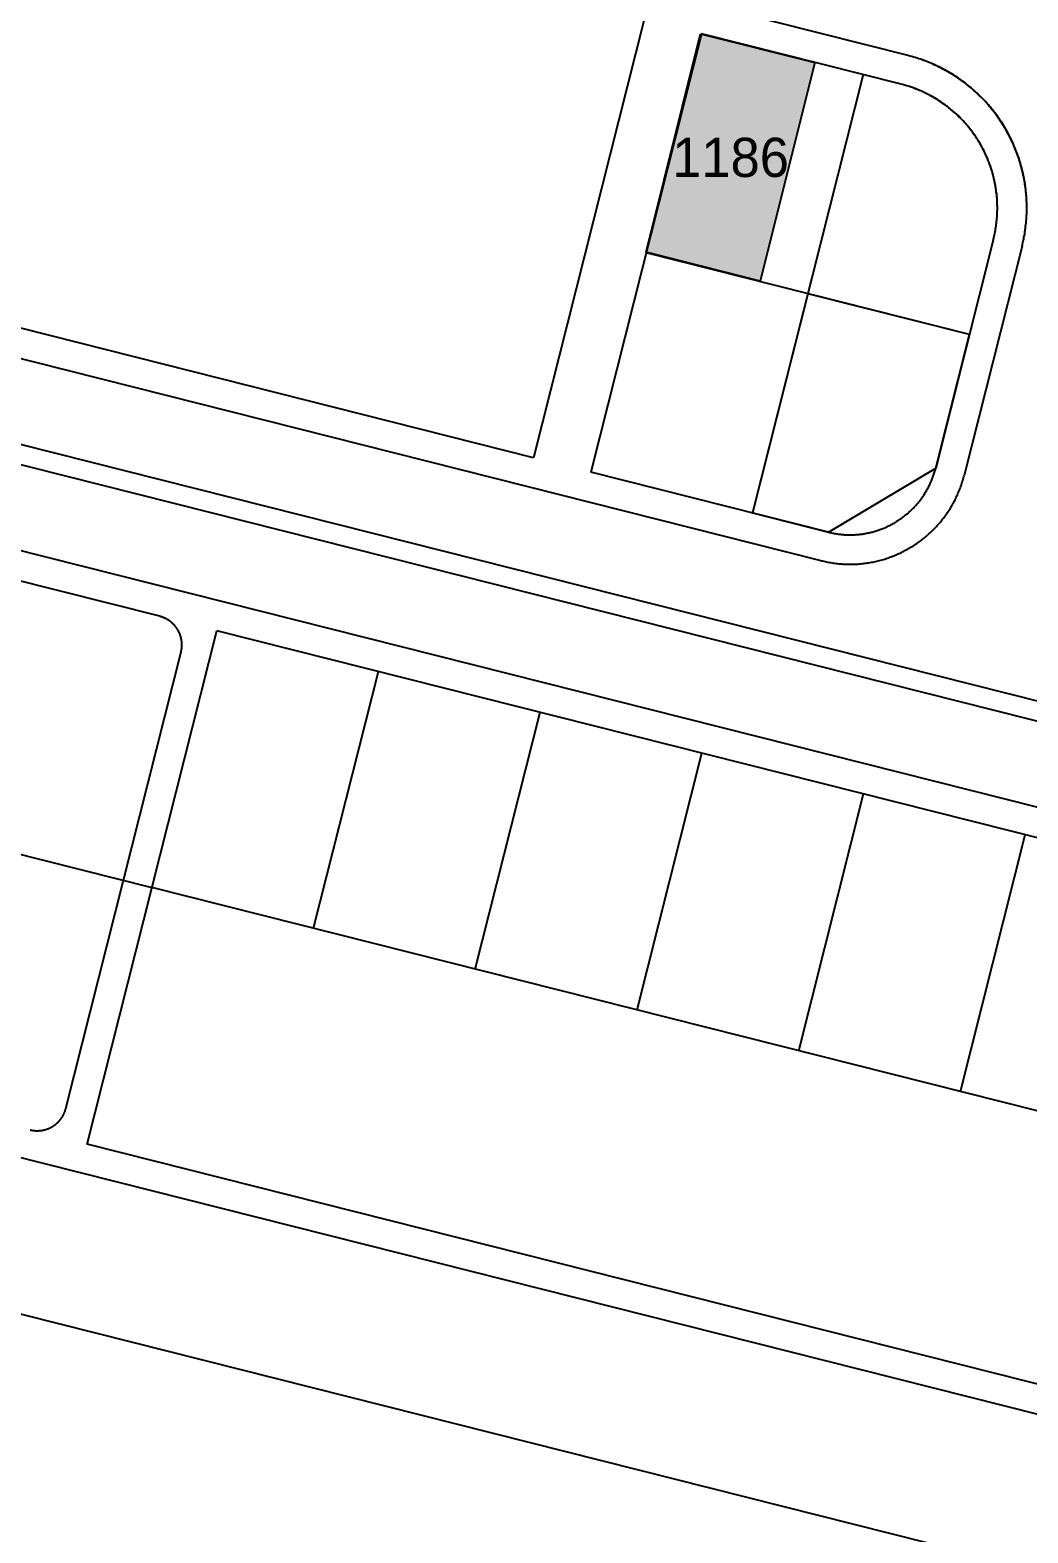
# Model space of a CAD drawing. Header units: metres. Extents: x 680594 to 684853, y 828874 to 830078.
# Drawn here: x 683427.1 to 683528.8, y 829322.3 to 829475.5 of the extents above; entities that cross this region are included whole.
import ezdxf
from ezdxf.enums import TextEntityAlignment as Align

# ---------------------------------------------------------------- set-up
doc = ezdxf.new("R2010")
doc.units = ezdxf.units.M
for name, color, linetype in [('PLOT_LINES', 7, 'Continuous'), ('PLOT_NUMBERS', 7, 'Continuous'), ('SELECTED_PLOTS', 3, 'Continuous')]:
    doc.layers.add(name, color=color, linetype=linetype)

msp = doc.modelspace()

# ---------------------------------------------------------------- hatches: boundary and pattern name
at = {"layer": 'SELECTED_PLOTS'}
h = msp.add_hatch(color=3, dxfattribs=at)
h.dxf.hatch_style = 1
h.paths.add_polyline_path([(683495.4, 829475.1), (683507.07, 829472.18), (683501.5, 829449.9), (683489.88, 829452.86)])

# ---------------------------------------------------------------- linework, layer by layer
at = {"layer": 'PLOT_LINES'}
for points in [[(683516.58, 829472.88), (683397.4, 829502.95)], [(683516.58, 829472.88), (683397.4, 829502.95)], [(684472.77, 829080.44), (682895.73, 829478.39)], [(683489.67, 829476.58), (683478.39, 829431.89)], [(683489.67, 829476.58), (683478.39, 829431.89)], [(683495.49, 829475.11), (683484.21, 829430.42)], [(683495.49, 829475.11), (683484.21, 829430.42)], [(683515.85, 829469.97), (683495.49, 829475.11)], [(683515.85, 829469.97), (683495.49, 829475.11)], [(683528.18, 829453.45), (683528.22, 829453.63), (683528.27, 829453.82), (683528.31, 829454), (683528.35, 829454.18), (683528.38, 829454.36), (683528.42, 829454.54), (683528.45, 829454.73), (683528.48, 829454.91), (683528.5, 829455.1), (683528.53, 829455.28), (683528.55, 829455.47), (683528.57, 829455.65), (683528.59, 829455.84), (683528.61, 829456.02), (683528.62, 829456.21), (683528.64, 829456.39), (683528.65, 829456.58), (683528.66, 829456.76), (683528.66, 829456.95), (683528.66, 829457.14), (683528.67, 829457.32), (683528.67, 829457.51), (683528.66, 829457.69), (683528.66, 829457.88), (683528.65, 829458.07), (683528.64, 829458.25), (683528.63, 829458.44), (683528.62, 829458.62), (683528.6, 829458.81), (683528.58, 829459), (683528.56, 829459.18), (683528.54, 829459.37), (683528.52, 829459.55), (683528.49, 829459.73), (683528.46, 829459.92), (683528.43, 829460.1), (683528.4, 829460.28), (683528.36, 829460.47), (683528.33, 829460.65), (683528.29, 829460.83), (683528.25, 829461.01), (683528.2, 829461.19), (683528.16, 829461.38), (683528.11, 829461.56), (683528.06, 829461.73), (683528.01, 829461.91), (683527.95, 829462.09), (683527.9, 829462.27), (683527.84, 829462.45), (683527.78, 829462.62), (683527.72, 829462.8), (683527.65, 829462.97), (683527.59, 829463.15), (683527.52, 829463.32), (683527.45, 829463.49), (683527.38, 829463.66), (683527.3, 829463.83), (683527.23, 829464), (683527.15, 829464.17), (683527.07, 829464.34), (683526.98, 829464.51), (683526.9, 829464.67), (683526.81, 829464.84), (683526.73, 829465), (683526.64, 829465.17), (683526.55, 829465.33), (683526.45, 829465.49), (683526.36, 829465.65), (683526.26, 829465.81), (683526.16, 829465.97), (683526.06, 829466.12), (683525.96, 829466.28), (683525.85, 829466.43), (683525.75, 829466.58), (683525.64, 829466.74), (683525.53, 829466.89), (683525.42, 829467.04), (683525.3, 829467.18), (683525.19, 829467.33), (683525.07, 829467.47), (683524.95, 829467.62), (683524.83, 829467.76), (683524.71, 829467.9), (683524.59, 829468.04), (683524.46, 829468.18), (683524.34, 829468.31), (683524.21, 829468.45), (683524.08, 829468.58), (683523.95, 829468.72), (683523.81, 829468.85), (683523.68, 829468.97), (683523.54, 829469.1), (683523.41, 829469.23), (683523.27, 829469.35), (683523.13, 829469.47), (683522.99, 829469.6), (683522.84, 829469.71), (683522.7, 829469.83), (683522.55, 829469.95), (683522.41, 829470.06), (683522.26, 829470.17), (683522.11, 829470.29), (683521.96, 829470.39), (683521.8, 829470.5), (683521.65, 829470.61), (683521.5, 829470.71), (683521.34, 829470.81), (683521.18, 829470.91), (683521.03, 829471.01), (683520.87, 829471.11), (683520.71, 829471.2), (683520.54, 829471.29), (683520.38, 829471.38), (683520.22, 829471.47), (683520.05, 829471.56), (683519.89, 829471.65), (683519.72, 829471.73), (683519.55, 829471.81), (683519.38, 829471.89), (683519.22, 829471.97), (683519.05, 829472.04), (683518.87, 829472.11), (683518.7, 829472.19), (683518.53, 829472.26), (683518.36, 829472.32), (683518.18, 829472.39), (683518.01, 829472.45), (683517.83, 829472.51), (683517.65, 829472.57), (683517.48, 829472.63), (683517.3, 829472.68), (683517.12, 829472.74), (683516.94, 829472.79), (683516.76, 829472.83), (683516.58, 829472.88)], [(683528.18, 829453.45), (683528.22, 829453.64), (683528.27, 829453.82), (683528.31, 829454), (683528.35, 829454.18), (683528.38, 829454.37), (683528.42, 829454.55), (683528.45, 829454.74), (683528.48, 829454.92), (683528.51, 829455.11), (683528.53, 829455.29), (683528.55, 829455.48), (683528.58, 829455.67), (683528.59, 829455.85), (683528.61, 829456.04), (683528.63, 829456.23), (683528.64, 829456.41), (683528.65, 829456.6), (683528.66, 829456.79), (683528.66, 829456.98), (683528.67, 829457.16), (683528.67, 829457.35), (683528.67, 829457.54), (683528.66, 829457.73), (683528.66, 829457.91), (683528.65, 829458.1), (683528.64, 829458.29), (683528.63, 829458.48), (683528.61, 829458.66), (683528.6, 829458.85), (683528.58, 829459.04), (683528.56, 829459.22), (683528.54, 829459.41), (683528.51, 829459.6), (683528.48, 829459.78), (683528.45, 829459.97), (683528.42, 829460.15), (683528.39, 829460.34), (683528.35, 829460.52), (683528.31, 829460.7), (683528.27, 829460.89), (683528.23, 829461.07), (683528.19, 829461.25), (683528.14, 829461.43), (683528.09, 829461.61), (683528.04, 829461.79), (683527.99, 829461.97), (683527.93, 829462.15), (683527.88, 829462.33), (683527.82, 829462.51), (683527.76, 829462.69), (683527.69, 829462.86), (683527.63, 829463.04), (683527.56, 829463.21), (683527.49, 829463.39), (683527.42, 829463.56), (683527.34, 829463.73), (683527.27, 829463.91), (683527.19, 829464.08), (683527.11, 829464.25), (683527.03, 829464.42), (683526.95, 829464.58), (683526.86, 829464.75), (683526.77, 829464.92), (683526.68, 829465.08), (683526.59, 829465.25), (683526.5, 829465.41), (683526.4, 829465.57), (683526.31, 829465.73), (683526.21, 829465.89), (683526.11, 829466.05), (683526, 829466.2), (683525.9, 829466.36), (683525.79, 829466.51), (683525.69, 829466.67), (683525.58, 829466.82), (683525.46, 829466.97), (683525.35, 829467.12), (683525.24, 829467.27), (683525.12, 829467.41), (683525, 829467.56), (683524.88, 829467.7), (683524.76, 829467.85), (683524.63, 829467.99), (683524.51, 829468.13), (683524.38, 829468.27), (683524.25, 829468.4), (683524.12, 829468.54), (683523.99, 829468.67), (683523.86, 829468.8), (683523.72, 829468.93), (683523.59, 829469.06), (683523.45, 829469.19), (683523.31, 829469.31), (683523.17, 829469.44), (683523.03, 829469.56), (683522.88, 829469.68), (683522.74, 829469.8), (683522.59, 829469.92), (683522.44, 829470.03), (683522.3, 829470.15), (683522.14, 829470.26), (683521.99, 829470.37), (683521.84, 829470.48), (683521.69, 829470.58), (683521.53, 829470.69), (683521.37, 829470.79), (683521.22, 829470.89), (683521.06, 829470.99), (683520.9, 829471.09), (683520.73, 829471.18), (683520.57, 829471.28), (683520.41, 829471.37), (683520.24, 829471.46), (683520.08, 829471.55), (683519.91, 829471.63), (683519.74, 829471.72), (683519.57, 829471.8), (683519.41, 829471.88), (683519.23, 829471.96), (683519.06, 829472.03), (683518.89, 829472.11), (683518.72, 829472.18), (683518.54, 829472.25), (683518.37, 829472.32), (683518.19, 829472.38), (683518.02, 829472.45), (683517.84, 829472.51), (683517.66, 829472.57), (683517.48, 829472.63), (683517.3, 829472.68), (683517.12, 829472.73), (683516.94, 829472.79), (683516.76, 829472.83), (683516.58, 829472.88)], [(683511.97, 829470.95), (683500.69, 829426.26)], [(683511.97, 829470.95), (683500.69, 829426.26)], [(683525.27, 829454.19), (683525.31, 829454.33), (683525.34, 829454.48), (683525.37, 829454.63), (683525.41, 829454.78), (683525.43, 829454.93), (683525.46, 829455.07), (683525.49, 829455.22), (683525.51, 829455.37), (683525.53, 829455.52), (683525.56, 829455.67), (683525.57, 829455.82), (683525.59, 829455.97), (683525.61, 829456.12), (683525.62, 829456.27), (683525.63, 829456.42), (683525.64, 829456.58), (683525.65, 829456.73), (683525.66, 829456.88), (683525.66, 829457.03), (683525.67, 829457.18), (683525.67, 829457.33), (683525.67, 829457.48), (683525.66, 829457.63), (683525.66, 829457.78), (683525.65, 829457.94), (683525.65, 829458.09), (683525.64, 829458.24), (683525.63, 829458.39), (683525.61, 829458.54), (683525.6, 829458.69), (683525.58, 829458.84), (683525.56, 829458.99), (683525.54, 829459.14), (683525.52, 829459.29), (683525.5, 829459.44), (683525.48, 829459.59), (683525.45, 829459.74), (683525.42, 829459.89), (683525.39, 829460.03), (683525.36, 829460.18), (683525.32, 829460.33), (683525.29, 829460.48), (683525.25, 829460.62), (683525.21, 829460.77), (683525.17, 829460.92), (683525.13, 829461.06), (683525.09, 829461.21), (683525.04, 829461.35), (683524.99, 829461.49), (683524.95, 829461.64), (683524.89, 829461.78), (683524.84, 829461.92), (683524.79, 829462.06), (683524.73, 829462.2), (683524.68, 829462.34), (683524.62, 829462.48), (683524.56, 829462.62), (683524.5, 829462.76), (683524.43, 829462.9), (683524.37, 829463.03), (683524.3, 829463.17), (683524.23, 829463.3), (683524.16, 829463.44), (683524.09, 829463.57), (683524.02, 829463.7), (683523.94, 829463.84), (683523.87, 829463.97), (683523.79, 829464.1), (683523.71, 829464.23), (683523.63, 829464.35), (683523.55, 829464.48), (683523.46, 829464.61), (683523.38, 829464.73), (683523.29, 829464.86), (683523.21, 829464.98), (683523.12, 829465.1), (683523.03, 829465.22), (683522.93, 829465.34), (683522.84, 829465.46), (683522.74, 829465.58), (683522.65, 829465.7), (683522.55, 829465.81), (683522.45, 829465.93), (683522.35, 829466.04), (683522.25, 829466.15), (683522.15, 829466.26), (683522.04, 829466.37), (683521.94, 829466.48), (683521.83, 829466.59), (683521.72, 829466.69), (683521.61, 829466.8), (683521.5, 829466.9), (683521.39, 829467), (683521.28, 829467.1), (683521.17, 829467.2), (683521.05, 829467.3), (683520.93, 829467.4), (683520.82, 829467.5), (683520.7, 829467.59), (683520.58, 829467.68), (683520.46, 829467.77), (683520.34, 829467.86), (683520.21, 829467.95), (683520.09, 829468.04), (683519.97, 829468.12), (683519.84, 829468.21), (683519.71, 829468.29), (683519.59, 829468.37), (683519.46, 829468.45), (683519.33, 829468.53), (683519.2, 829468.61), (683519.07, 829468.68), (683518.93, 829468.76), (683518.8, 829468.83), (683518.67, 829468.9), (683518.53, 829468.97), (683518.4, 829469.04), (683518.26, 829469.1), (683518.13, 829469.17), (683517.99, 829469.23), (683517.85, 829469.29), (683517.71, 829469.35), (683517.57, 829469.41), (683517.43, 829469.46), (683517.29, 829469.52), (683517.15, 829469.57), (683517, 829469.62), (683516.86, 829469.67), (683516.72, 829469.72), (683516.57, 829469.77), (683516.43, 829469.81), (683516.29, 829469.85), (683516.14, 829469.9), (683515.99, 829469.93), (683515.85, 829469.97)], [(683525.27, 829454.19), (683525.31, 829454.34), (683525.34, 829454.48), (683525.38, 829454.63), (683525.41, 829454.78), (683525.44, 829454.93), (683525.46, 829455.08), (683525.49, 829455.23), (683525.51, 829455.38), (683525.54, 829455.53), (683525.56, 829455.68), (683525.58, 829455.83), (683525.59, 829455.99), (683525.61, 829456.14), (683525.62, 829456.29), (683525.63, 829456.44), (683525.64, 829456.59), (683525.65, 829456.75), (683525.66, 829456.9), (683525.66, 829457.05), (683525.67, 829457.2), (683525.67, 829457.35), (683525.67, 829457.51), (683525.66, 829457.66), (683525.66, 829457.81), (683525.65, 829457.96), (683525.64, 829458.12), (683525.64, 829458.27), (683525.62, 829458.42), (683525.61, 829458.57), (683525.6, 829458.72), (683525.58, 829458.88), (683525.56, 829459.03), (683525.54, 829459.18), (683525.52, 829459.33), (683525.49, 829459.48), (683525.47, 829459.63), (683525.44, 829459.78), (683525.41, 829459.93), (683525.38, 829460.08), (683525.35, 829460.23), (683525.31, 829460.38), (683525.28, 829460.52), (683525.24, 829460.67), (683525.2, 829460.82), (683525.16, 829460.96), (683525.12, 829461.11), (683525.07, 829461.26), (683525.02, 829461.4), (683524.98, 829461.55), (683524.93, 829461.69), (683524.88, 829461.83), (683524.82, 829461.98), (683524.77, 829462.12), (683524.71, 829462.26), (683524.65, 829462.4), (683524.59, 829462.54), (683524.53, 829462.68), (683524.47, 829462.82), (683524.4, 829462.96), (683524.34, 829463.09), (683524.27, 829463.23), (683524.2, 829463.37), (683524.13, 829463.5), (683524.06, 829463.64), (683523.98, 829463.77), (683523.91, 829463.9), (683523.83, 829464.03), (683523.75, 829464.16), (683523.67, 829464.29), (683523.59, 829464.42), (683523.5, 829464.55), (683523.42, 829464.67), (683523.33, 829464.8), (683523.24, 829464.92), (683523.16, 829465.05), (683523.06, 829465.17), (683522.97, 829465.29), (683522.88, 829465.41), (683522.78, 829465.53), (683522.69, 829465.65), (683522.59, 829465.77), (683522.49, 829465.88), (683522.39, 829466), (683522.29, 829466.11), (683522.19, 829466.22), (683522.08, 829466.33), (683521.98, 829466.44), (683521.87, 829466.55), (683521.76, 829466.66), (683521.65, 829466.76), (683521.54, 829466.87), (683521.43, 829466.97), (683521.31, 829467.07), (683521.2, 829467.17), (683521.08, 829467.27), (683520.97, 829467.37), (683520.85, 829467.47), (683520.73, 829467.56), (683520.61, 829467.66), (683520.49, 829467.75), (683520.37, 829467.84), (683520.24, 829467.93), (683520.12, 829468.02), (683519.99, 829468.11), (683519.87, 829468.19), (683519.74, 829468.27), (683519.61, 829468.36), (683519.48, 829468.44), (683519.35, 829468.52), (683519.22, 829468.59), (683519.09, 829468.67), (683518.96, 829468.74), (683518.82, 829468.82), (683518.69, 829468.89), (683518.55, 829468.96), (683518.42, 829469.03), (683518.28, 829469.09), (683518.14, 829469.16), (683518, 829469.22), (683517.86, 829469.28), (683517.72, 829469.34), (683517.58, 829469.4), (683517.44, 829469.46), (683517.3, 829469.51), (683517.16, 829469.57), (683517.01, 829469.62), (683516.87, 829469.67), (683516.73, 829469.72), (683516.58, 829469.76), (683516.43, 829469.81), (683516.29, 829469.85), (683516.14, 829469.89), (683515.99, 829469.93), (683515.85, 829469.97)], [(683584.17, 829393.33), (683300.16, 829465)], [(683584.17, 829393.33), (683300.16, 829465)], [(683583.68, 829391.39), (683299.67, 829463.06)], [(683583.68, 829391.39), (683299.67, 829463.06)], [(683525.27, 829454.19), (683519.38, 829430.82)], [(683525.27, 829454.19), (683519.38, 829430.82)], [(683507.71, 829421.39), (683380.78, 829453.42)], [(683507.71, 829421.39), (683380.78, 829453.42)], [(683522.81, 829444.45), (683489.85, 829452.76)], [(683522.81, 829444.45), (683489.85, 829452.76)], [(683528.18, 829453.45), (683522.28, 829430.09)], [(683528.18, 829453.45), (683522.28, 829430.09)], [(683569.97, 829386.09), (683309.23, 829451.88)], [(683569.97, 829386.09), (683309.23, 829451.88)], [(683478.39, 829431.89), (683411.57, 829448.75)], [(683478.39, 829431.89), (683411.57, 829448.75)], [(683522.81, 829444.45), (683506.33, 829448.6), (683500.69, 829426.26), (683508.45, 829424.3), (683519.38, 829430.82), (683522.81, 829444.45)], [(683508.45, 829424.3), (683484.21, 829430.42)], [(683508.45, 829424.3), (683484.21, 829430.42)], [(683507.71, 829421.39), (683507.85, 829421.36), (683507.99, 829421.33), (683508.12, 829421.3), (683508.26, 829421.27), (683508.4, 829421.24), (683508.53, 829421.22), (683508.67, 829421.19), (683508.81, 829421.17), (683508.95, 829421.15), (683509.08, 829421.13), (683509.22, 829421.11), (683509.36, 829421.1), (683509.5, 829421.08), (683509.64, 829421.07), (683509.78, 829421.06), (683509.92, 829421.05), (683510.06, 829421.04), (683510.2, 829421.04), (683510.34, 829421.03), (683510.48, 829421.03), (683510.62, 829421.03), (683510.76, 829421.03), (683510.89, 829421.03), (683511.03, 829421.03), (683511.17, 829421.04), (683511.31, 829421.05), (683511.45, 829421.05), (683511.59, 829421.06), (683511.73, 829421.08), (683511.87, 829421.09), (683512.01, 829421.1), (683512.15, 829421.12), (683512.29, 829421.14), (683512.42, 829421.16), (683512.56, 829421.18), (683512.7, 829421.2), (683512.84, 829421.23), (683512.97, 829421.25), (683513.11, 829421.28), (683513.25, 829421.31), (683513.38, 829421.34), (683513.52, 829421.38), (683513.66, 829421.41), (683513.79, 829421.45), (683513.92, 829421.48), (683514.06, 829421.52), (683514.19, 829421.56), (683514.33, 829421.6), (683514.46, 829421.65), (683514.59, 829421.69), (683514.72, 829421.74), (683514.85, 829421.79), (683514.98, 829421.84), (683515.11, 829421.89), (683515.24, 829421.94), (683515.37, 829421.99), (683515.5, 829422.05), (683515.63, 829422.11), (683515.75, 829422.17), (683515.88, 829422.23), (683516, 829422.29), (683516.13, 829422.35), (683516.25, 829422.42), (683516.38, 829422.48), (683516.5, 829422.55), (683516.62, 829422.62), (683516.74, 829422.69), (683516.86, 829422.76), (683516.98, 829422.83), (683517.1, 829422.91), (683517.22, 829422.98), (683517.33, 829423.06), (683517.45, 829423.14), (683517.56, 829423.22), (683517.68, 829423.3), (683517.79, 829423.38), (683517.9, 829423.46), (683518.01, 829423.55), (683518.12, 829423.64), (683518.23, 829423.72), (683518.34, 829423.81), (683518.44, 829423.9), (683518.55, 829423.99), (683518.65, 829424.09), (683518.76, 829424.18), (683518.86, 829424.28), (683518.96, 829424.37), (683519.06, 829424.47), (683519.16, 829424.57), (683519.26, 829424.67), (683519.35, 829424.77), (683519.45, 829424.87), (683519.54, 829424.97), (683519.64, 829425.08), (683519.73, 829425.18), (683519.82, 829425.29), (683519.91, 829425.39), (683520, 829425.5), (683520.08, 829425.61), (683520.17, 829425.72), (683520.25, 829425.83), (683520.34, 829425.95), (683520.42, 829426.06), (683520.5, 829426.17), (683520.58, 829426.29), (683520.66, 829426.4), (683520.73, 829426.52), (683520.81, 829426.64), (683520.88, 829426.76), (683520.95, 829426.88), (683521.02, 829427), (683521.09, 829427.12), (683521.16, 829427.24), (683521.23, 829427.36), (683521.29, 829427.49), (683521.36, 829427.61), (683521.42, 829427.74), (683521.48, 829427.86), (683521.54, 829427.99), (683521.6, 829428.12), (683521.65, 829428.24), (683521.71, 829428.37), (683521.76, 829428.5), (683521.82, 829428.63), (683521.87, 829428.76), (683521.91, 829428.89), (683521.96, 829429.02), (683522.01, 829429.15), (683522.05, 829429.29), (683522.09, 829429.42), (683522.14, 829429.55), (683522.18, 829429.69), (683522.21, 829429.82), (683522.25, 829429.96), (683522.28, 829430.09)], [(683507.71, 829421.39), (683507.85, 829421.36), (683507.99, 829421.33), (683508.12, 829421.3), (683508.26, 829421.27), (683508.4, 829421.24), (683508.53, 829421.22), (683508.67, 829421.19), (683508.81, 829421.17), (683508.95, 829421.15), (683509.08, 829421.13), (683509.22, 829421.11), (683509.36, 829421.1), (683509.5, 829421.08), (683509.64, 829421.07), (683509.78, 829421.06), (683509.92, 829421.05), (683510.06, 829421.04), (683510.2, 829421.04), (683510.34, 829421.03), (683510.48, 829421.03), (683510.62, 829421.03), (683510.76, 829421.03), (683510.89, 829421.03), (683511.03, 829421.03), (683511.17, 829421.04), (683511.31, 829421.05), (683511.45, 829421.05), (683511.59, 829421.06), (683511.73, 829421.08), (683511.87, 829421.09), (683512.01, 829421.1), (683512.15, 829421.12), (683512.29, 829421.14), (683512.42, 829421.16), (683512.56, 829421.18), (683512.7, 829421.2), (683512.84, 829421.23), (683512.97, 829421.25), (683513.11, 829421.28), (683513.25, 829421.31), (683513.38, 829421.34), (683513.52, 829421.38), (683513.66, 829421.41), (683513.79, 829421.45), (683513.92, 829421.48), (683514.06, 829421.52), (683514.19, 829421.56), (683514.33, 829421.6), (683514.46, 829421.65), (683514.59, 829421.69), (683514.72, 829421.74), (683514.85, 829421.79), (683514.98, 829421.84), (683515.11, 829421.89), (683515.24, 829421.94), (683515.37, 829421.99), (683515.5, 829422.05), (683515.63, 829422.11), (683515.75, 829422.17), (683515.88, 829422.23), (683516, 829422.29), (683516.13, 829422.35), (683516.25, 829422.42), (683516.38, 829422.48), (683516.5, 829422.55), (683516.62, 829422.62), (683516.74, 829422.69), (683516.86, 829422.76), (683516.98, 829422.83), (683517.1, 829422.91), (683517.22, 829422.98), (683517.33, 829423.06), (683517.45, 829423.14), (683517.56, 829423.22), (683517.68, 829423.3), (683517.79, 829423.38), (683517.9, 829423.46), (683518.01, 829423.55), (683518.12, 829423.64), (683518.23, 829423.72), (683518.34, 829423.81), (683518.44, 829423.9), (683518.55, 829423.99), (683518.65, 829424.09), (683518.76, 829424.18), (683518.86, 829424.28), (683518.96, 829424.37), (683519.06, 829424.47), (683519.16, 829424.57), (683519.26, 829424.67), (683519.35, 829424.77), (683519.45, 829424.87), (683519.54, 829424.97), (683519.64, 829425.08), (683519.73, 829425.18), (683519.82, 829425.29), (683519.91, 829425.39), (683520, 829425.5), (683520.08, 829425.61), (683520.17, 829425.72), (683520.25, 829425.83), (683520.34, 829425.95), (683520.42, 829426.06), (683520.5, 829426.17), (683520.58, 829426.29), (683520.66, 829426.4), (683520.73, 829426.52), (683520.81, 829426.64), (683520.88, 829426.76), (683520.95, 829426.88), (683521.02, 829427), (683521.09, 829427.12), (683521.16, 829427.24), (683521.23, 829427.36), (683521.29, 829427.49), (683521.36, 829427.61), (683521.42, 829427.74), (683521.48, 829427.86), (683521.54, 829427.99), (683521.6, 829428.12), (683521.65, 829428.24), (683521.71, 829428.37), (683521.76, 829428.5), (683521.82, 829428.63), (683521.87, 829428.76), (683521.91, 829428.89), (683521.96, 829429.02), (683522.01, 829429.15), (683522.05, 829429.29), (683522.09, 829429.42), (683522.14, 829429.55), (683522.18, 829429.69), (683522.21, 829429.82), (683522.25, 829429.96), (683522.28, 829430.09)], [(683508.45, 829424.3), (683508.55, 829424.28), (683508.65, 829424.25), (683508.75, 829424.23), (683508.86, 829424.21), (683508.96, 829424.19), (683509.06, 829424.17), (683509.16, 829424.15), (683509.27, 829424.13), (683509.37, 829424.12), (683509.48, 829424.1), (683509.58, 829424.09), (683509.68, 829424.08), (683509.79, 829424.07), (683509.89, 829424.06), (683510, 829424.05), (683510.1, 829424.04), (683510.21, 829424.04), (683510.31, 829424.03), (683510.41, 829424.03), (683510.52, 829424.03), (683510.62, 829424.03), (683510.73, 829424.03), (683510.83, 829424.03), (683510.94, 829424.03), (683511.04, 829424.04), (683511.15, 829424.04), (683511.25, 829424.05), (683511.36, 829424.05), (683511.46, 829424.06), (683511.57, 829424.07), (683511.67, 829424.08), (683511.77, 829424.1), (683511.88, 829424.11), (683511.98, 829424.13), (683512.08, 829424.14), (683512.19, 829424.16), (683512.29, 829424.18), (683512.39, 829424.2), (683512.5, 829424.22), (683512.6, 829424.24), (683512.7, 829424.26), (683512.8, 829424.29), (683512.9, 829424.31), (683513.01, 829424.34), (683513.11, 829424.37), (683513.21, 829424.4), (683513.31, 829424.43), (683513.41, 829424.46), (683513.51, 829424.49), (683513.61, 829424.53), (683513.7, 829424.56), (683513.8, 829424.6), (683513.9, 829424.63), (683514, 829424.67), (683514.09, 829424.71), (683514.19, 829424.75), (683514.29, 829424.79), (683514.38, 829424.84), (683514.48, 829424.88), (683514.57, 829424.93), (683514.67, 829424.97), (683514.76, 829425.02), (683514.85, 829425.07), (683514.94, 829425.12), (683515.04, 829425.17), (683515.13, 829425.22), (683515.22, 829425.27), (683515.31, 829425.33), (683515.4, 829425.38), (683515.49, 829425.44), (683515.57, 829425.49), (683515.66, 829425.55), (683515.75, 829425.61), (683515.83, 829425.67), (683515.92, 829425.73), (683516, 829425.79), (683516.09, 829425.86), (683516.17, 829425.92), (683516.25, 829425.98), (683516.33, 829426.05), (683516.42, 829426.12), (683516.5, 829426.18), (683516.57, 829426.25), (683516.65, 829426.32), (683516.73, 829426.39), (683516.81, 829426.46), (683516.88, 829426.54), (683516.96, 829426.61), (683517.03, 829426.68), (683517.11, 829426.76), (683517.18, 829426.83), (683517.25, 829426.91), (683517.32, 829426.99), (683517.39, 829427.06), (683517.46, 829427.14), (683517.53, 829427.22), (683517.59, 829427.3), (683517.66, 829427.38), (683517.73, 829427.47), (683517.79, 829427.55), (683517.85, 829427.63), (683517.92, 829427.72), (683517.98, 829427.8), (683518.04, 829427.89), (683518.1, 829427.97), (683518.16, 829428.06), (683518.21, 829428.15), (683518.27, 829428.24), (683518.32, 829428.33), (683518.38, 829428.41), (683518.43, 829428.5), (683518.48, 829428.6), (683518.53, 829428.69), (683518.58, 829428.78), (683518.63, 829428.87), (683518.68, 829428.96), (683518.73, 829429.06), (683518.77, 829429.15), (683518.82, 829429.25), (683518.86, 829429.34), (683518.9, 829429.44), (683518.94, 829429.54), (683518.98, 829429.63), (683519.02, 829429.73), (683519.06, 829429.83), (683519.1, 829429.92), (683519.13, 829430.02), (683519.17, 829430.12), (683519.2, 829430.22), (683519.23, 829430.32), (683519.26, 829430.42), (683519.29, 829430.52), (683519.32, 829430.62), (683519.35, 829430.72), (683519.38, 829430.82)], [(683508.45, 829424.3), (683508.55, 829424.28), (683508.65, 829424.25), (683508.75, 829424.23), (683508.86, 829424.21), (683508.96, 829424.19), (683509.06, 829424.17), (683509.16, 829424.15), (683509.27, 829424.13), (683509.37, 829424.12), (683509.48, 829424.1), (683509.58, 829424.09), (683509.68, 829424.08), (683509.79, 829424.07), (683509.89, 829424.06), (683510, 829424.05), (683510.1, 829424.04), (683510.21, 829424.04), (683510.31, 829424.03), (683510.41, 829424.03), (683510.52, 829424.03), (683510.62, 829424.03), (683510.73, 829424.03), (683510.83, 829424.03), (683510.94, 829424.03), (683511.04, 829424.04), (683511.15, 829424.04), (683511.25, 829424.05), (683511.36, 829424.05), (683511.46, 829424.06), (683511.57, 829424.07), (683511.67, 829424.08), (683511.77, 829424.1), (683511.88, 829424.11), (683511.98, 829424.13), (683512.08, 829424.14), (683512.19, 829424.16), (683512.29, 829424.18), (683512.39, 829424.2), (683512.5, 829424.22), (683512.6, 829424.24), (683512.7, 829424.26), (683512.8, 829424.29), (683512.9, 829424.31), (683513.01, 829424.34), (683513.11, 829424.37), (683513.21, 829424.4), (683513.31, 829424.43), (683513.41, 829424.46), (683513.51, 829424.49), (683513.61, 829424.53), (683513.7, 829424.56), (683513.8, 829424.6), (683513.9, 829424.63), (683514, 829424.67), (683514.09, 829424.71), (683514.19, 829424.75), (683514.29, 829424.79), (683514.38, 829424.84), (683514.48, 829424.88), (683514.57, 829424.93), (683514.67, 829424.97), (683514.76, 829425.02), (683514.85, 829425.07), (683514.94, 829425.12), (683515.04, 829425.17), (683515.13, 829425.22), (683515.22, 829425.27), (683515.31, 829425.33), (683515.4, 829425.38), (683515.49, 829425.44), (683515.57, 829425.49), (683515.66, 829425.55), (683515.75, 829425.61), (683515.83, 829425.67), (683515.92, 829425.73), (683516, 829425.79), (683516.09, 829425.86), (683516.17, 829425.92), (683516.25, 829425.98), (683516.33, 829426.05), (683516.42, 829426.12), (683516.5, 829426.18), (683516.57, 829426.25), (683516.65, 829426.32), (683516.73, 829426.39), (683516.81, 829426.46), (683516.88, 829426.54), (683516.96, 829426.61), (683517.03, 829426.68), (683517.11, 829426.76), (683517.18, 829426.83), (683517.25, 829426.91), (683517.32, 829426.99), (683517.39, 829427.06), (683517.46, 829427.14), (683517.53, 829427.22), (683517.59, 829427.3), (683517.66, 829427.38), (683517.73, 829427.47), (683517.79, 829427.55), (683517.85, 829427.63), (683517.92, 829427.72), (683517.98, 829427.8), (683518.04, 829427.89), (683518.1, 829427.97), (683518.16, 829428.06), (683518.21, 829428.15), (683518.27, 829428.24), (683518.32, 829428.33), (683518.38, 829428.41), (683518.43, 829428.5), (683518.48, 829428.6), (683518.53, 829428.69), (683518.58, 829428.78), (683518.63, 829428.87), (683518.68, 829428.96), (683518.73, 829429.06), (683518.77, 829429.15), (683518.82, 829429.25), (683518.86, 829429.34), (683518.9, 829429.44), (683518.94, 829429.54), (683518.98, 829429.63), (683519.02, 829429.73), (683519.06, 829429.83), (683519.1, 829429.92), (683519.13, 829430.02), (683519.17, 829430.12), (683519.2, 829430.22), (683519.23, 829430.32), (683519.26, 829430.42), (683519.29, 829430.52), (683519.32, 829430.62), (683519.35, 829430.72), (683519.38, 829430.82)], [(683440.28, 829415.72), (683404.48, 829424.75)], [(683440.28, 829415.72), (683404.48, 829424.75)], [(683442.45, 829412.08), (683442.46, 829412.11), (683442.47, 829412.14), (683442.47, 829412.18), (683442.48, 829412.21), (683442.49, 829412.25), (683442.5, 829412.28), (683442.5, 829412.32), (683442.51, 829412.35), (683442.51, 829412.38), (683442.52, 829412.42), (683442.52, 829412.45), (683442.52, 829412.49), (683442.53, 829412.52), (683442.53, 829412.56), (683442.53, 829412.59), (683442.54, 829412.63), (683442.54, 829412.66), (683442.54, 829412.7), (683442.54, 829412.73), (683442.54, 829412.77), (683442.54, 829412.8), (683442.54, 829412.84), (683442.54, 829412.87), (683442.54, 829412.91), (683442.54, 829412.94), (683442.54, 829412.98), (683442.54, 829413.01), (683442.53, 829413.05), (683442.53, 829413.08), (683442.53, 829413.12), (683442.52, 829413.15), (683442.52, 829413.18), (683442.51, 829413.22), (683442.51, 829413.25), (683442.5, 829413.29), (683442.5, 829413.32), (683442.49, 829413.36), (683442.49, 829413.39), (683442.48, 829413.43), (683442.47, 829413.46), (683442.46, 829413.49), (683442.46, 829413.53), (683442.45, 829413.56), (683442.44, 829413.6), (683442.43, 829413.63), (683442.42, 829413.66), (683442.41, 829413.7), (683442.4, 829413.73), (683442.39, 829413.76), (683442.38, 829413.8), (683442.36, 829413.83), (683442.35, 829413.86), (683442.34, 829413.89), (683442.33, 829413.93), (683442.31, 829413.96), (683442.3, 829413.99), (683442.29, 829414.02), (683442.27, 829414.05), (683442.26, 829414.09), (683442.24, 829414.12), (683442.23, 829414.15), (683442.21, 829414.18), (683442.19, 829414.21), (683442.18, 829414.24), (683442.16, 829414.27), (683442.14, 829414.3), (683442.13, 829414.33), (683442.11, 829414.36), (683442.09, 829414.39), (683442.07, 829414.42), (683442.05, 829414.45), (683442.03, 829414.48), (683442.01, 829414.51), (683441.99, 829414.54), (683441.97, 829414.57), (683441.95, 829414.59), (683441.93, 829414.62), (683441.91, 829414.65), (683441.89, 829414.68), (683441.87, 829414.71), (683441.85, 829414.73), (683441.82, 829414.76), (683441.8, 829414.79), (683441.78, 829414.81), (683441.75, 829414.84), (683441.73, 829414.86), (683441.71, 829414.89), (683441.68, 829414.91), (683441.66, 829414.94), (683441.63, 829414.96), (683441.61, 829414.99), (683441.58, 829415.01), (683441.56, 829415.03), (683441.53, 829415.06), (683441.5, 829415.08), (683441.48, 829415.1), (683441.45, 829415.13), (683441.42, 829415.15), (683441.4, 829415.17), (683441.37, 829415.19), (683441.34, 829415.21), (683441.31, 829415.23), (683441.28, 829415.25), (683441.26, 829415.27), (683441.23, 829415.29), (683441.2, 829415.31), (683441.17, 829415.33), (683441.14, 829415.35), (683441.11, 829415.37), (683441.08, 829415.39), (683441.05, 829415.4), (683441.02, 829415.42), (683440.99, 829415.44), (683440.96, 829415.45), (683440.93, 829415.47), (683440.9, 829415.49), (683440.86, 829415.5), (683440.83, 829415.52), (683440.8, 829415.53), (683440.77, 829415.55), (683440.74, 829415.56), (683440.71, 829415.58), (683440.67, 829415.59), (683440.64, 829415.6), (683440.61, 829415.61), (683440.58, 829415.63), (683440.54, 829415.64), (683440.51, 829415.65), (683440.48, 829415.66), (683440.44, 829415.67), (683440.41, 829415.68), (683440.38, 829415.69), (683440.34, 829415.7), (683440.31, 829415.71), (683440.28, 829415.72)], [(683442.45, 829412.08), (683442.46, 829412.11), (683442.47, 829412.14), (683442.47, 829412.18), (683442.48, 829412.21), (683442.49, 829412.25), (683442.5, 829412.28), (683442.5, 829412.32), (683442.51, 829412.35), (683442.51, 829412.39), (683442.52, 829412.42), (683442.52, 829412.46), (683442.53, 829412.49), (683442.53, 829412.53), (683442.53, 829412.56), (683442.53, 829412.6), (683442.54, 829412.63), (683442.54, 829412.67), (683442.54, 829412.7), (683442.54, 829412.74), (683442.54, 829412.77), (683442.54, 829412.81), (683442.54, 829412.84), (683442.54, 829412.88), (683442.54, 829412.91), (683442.54, 829412.95), (683442.54, 829412.98), (683442.53, 829413.02), (683442.53, 829413.05), (683442.53, 829413.09), (683442.53, 829413.12), (683442.52, 829413.16), (683442.52, 829413.19), (683442.51, 829413.23), (683442.51, 829413.26), (683442.5, 829413.3), (683442.5, 829413.33), (683442.49, 829413.37), (683442.48, 829413.4), (683442.48, 829413.44), (683442.47, 829413.47), (683442.46, 829413.5), (683442.45, 829413.54), (683442.44, 829413.57), (683442.43, 829413.61), (683442.43, 829413.64), (683442.42, 829413.67), (683442.4, 829413.71), (683442.39, 829413.74), (683442.38, 829413.77), (683442.37, 829413.81), (683442.36, 829413.84), (683442.35, 829413.87), (683442.33, 829413.91), (683442.32, 829413.94), (683442.31, 829413.97), (683442.29, 829414), (683442.28, 829414.04), (683442.27, 829414.07), (683442.25, 829414.1), (683442.24, 829414.13), (683442.22, 829414.16), (683442.2, 829414.19), (683442.19, 829414.23), (683442.17, 829414.26), (683442.15, 829414.29), (683442.14, 829414.32), (683442.12, 829414.35), (683442.1, 829414.38), (683442.08, 829414.41), (683442.06, 829414.44), (683442.04, 829414.47), (683442.02, 829414.5), (683442, 829414.53), (683441.98, 829414.55), (683441.96, 829414.58), (683441.94, 829414.61), (683441.92, 829414.64), (683441.9, 829414.67), (683441.88, 829414.69), (683441.85, 829414.72), (683441.83, 829414.75), (683441.81, 829414.77), (683441.79, 829414.8), (683441.76, 829414.83), (683441.74, 829414.85), (683441.71, 829414.88), (683441.69, 829414.9), (683441.67, 829414.93), (683441.64, 829414.95), (683441.62, 829414.98), (683441.59, 829415), (683441.56, 829415.03), (683441.54, 829415.05), (683441.51, 829415.07), (683441.48, 829415.1), (683441.46, 829415.12), (683441.43, 829415.14), (683441.4, 829415.16), (683441.38, 829415.18), (683441.35, 829415.21), (683441.32, 829415.23), (683441.29, 829415.25), (683441.26, 829415.27), (683441.23, 829415.29), (683441.2, 829415.31), (683441.17, 829415.33), (683441.15, 829415.35), (683441.12, 829415.36), (683441.09, 829415.38), (683441.05, 829415.4), (683441.02, 829415.42), (683440.99, 829415.44), (683440.96, 829415.45), (683440.93, 829415.47), (683440.9, 829415.48), (683440.87, 829415.5), (683440.84, 829415.52), (683440.81, 829415.53), (683440.77, 829415.55), (683440.74, 829415.56), (683440.71, 829415.57), (683440.68, 829415.59), (683440.64, 829415.6), (683440.61, 829415.61), (683440.58, 829415.63), (683440.55, 829415.64), (683440.51, 829415.65), (683440.48, 829415.66), (683440.45, 829415.67), (683440.41, 829415.68), (683440.38, 829415.69), (683440.34, 829415.7), (683440.31, 829415.71), (683440.28, 829415.72)], [(683432.88, 829361.89), (683446.09, 829414.25)], [(683432.88, 829361.89), (683446.09, 829414.25)], [(683569.23, 829383.18), (683446.09, 829414.25)], [(683569.23, 829383.18), (683446.09, 829414.25)], [(683430.71, 829365.53), (683442.45, 829412.08)], [(683430.71, 829365.53), (683442.45, 829412.08)], [(683455.97, 829383.91), (683462.58, 829410.09)], [(683455.97, 829383.91), (683462.58, 829410.09)], [(683472.45, 829379.75), (683479.06, 829405.93)], [(683472.45, 829379.75), (683479.06, 829405.93)], [(683488.94, 829375.59), (683495.54, 829401.77)], [(683488.94, 829375.59), (683495.54, 829401.77)], [(683392.06, 829400.04), (683439.49, 829388.07)], [(683392.06, 829400.04), (683439.49, 829388.07)], [(683505.42, 829371.43), (683512.03, 829397.61)], [(683505.42, 829371.43), (683512.03, 829397.61)], [(683555.29, 829327.91), (683294.55, 829393.71)], [(683555.29, 829327.91), (683294.55, 829393.71)], [(683521.9, 829367.27), (683528.51, 829393.45)], [(683521.9, 829367.27), (683528.51, 829393.45)], [(683571.35, 829354.8), (683439.49, 829388.07)], [(683571.35, 829354.8), (683439.49, 829388.07)], [(683427.06, 829363.36), (683427.1, 829363.35), (683427.13, 829363.34), (683427.17, 829363.34), (683427.2, 829363.33), (683427.23, 829363.32), (683427.27, 829363.32), (683427.3, 829363.31), (683427.34, 829363.3), (683427.37, 829363.3), (683427.41, 829363.29), (683427.44, 829363.29), (683427.48, 829363.29), (683427.51, 829363.28), (683427.55, 829363.28), (683427.58, 829363.28), (683427.62, 829363.27), (683427.65, 829363.27), (683427.68, 829363.27), (683427.72, 829363.27), (683427.75, 829363.27), (683427.79, 829363.27), (683427.82, 829363.27), (683427.86, 829363.27), (683427.89, 829363.27), (683427.93, 829363.27), (683427.96, 829363.27), (683428, 829363.28), (683428.03, 829363.28), (683428.07, 829363.28), (683428.1, 829363.28), (683428.14, 829363.29), (683428.17, 829363.29), (683428.21, 829363.3), (683428.24, 829363.3), (683428.28, 829363.31), (683428.31, 829363.31), (683428.35, 829363.32), (683428.38, 829363.33), (683428.41, 829363.33), (683428.45, 829363.34), (683428.48, 829363.35), (683428.52, 829363.36), (683428.55, 829363.36), (683428.58, 829363.37), (683428.62, 829363.38), (683428.65, 829363.39), (683428.68, 829363.4), (683428.72, 829363.41), (683428.75, 829363.42), (683428.78, 829363.44), (683428.82, 829363.45), (683428.85, 829363.46), (683428.88, 829363.47), (683428.91, 829363.48), (683428.95, 829363.5), (683428.98, 829363.51), (683429.01, 829363.52), (683429.04, 829363.54), (683429.07, 829363.55), (683429.11, 829363.57), (683429.14, 829363.58), (683429.17, 829363.6), (683429.2, 829363.62), (683429.23, 829363.63), (683429.26, 829363.65), (683429.29, 829363.67), (683429.32, 829363.68), (683429.35, 829363.7), (683429.38, 829363.72), (683429.41, 829363.74), (683429.44, 829363.76), (683429.47, 829363.78), (683429.5, 829363.8), (683429.53, 829363.82), (683429.55, 829363.84), (683429.58, 829363.86), (683429.61, 829363.88), (683429.64, 829363.9), (683429.67, 829363.92), (683429.69, 829363.94), (683429.72, 829363.97), (683429.75, 829363.99), (683429.77, 829364.01), (683429.8, 829364.03), (683429.83, 829364.06), (683429.85, 829364.08), (683429.88, 829364.11), (683429.9, 829364.13), (683429.93, 829364.15), (683429.95, 829364.18), (683429.97, 829364.2), (683430, 829364.23), (683430.02, 829364.26), (683430.05, 829364.28), (683430.07, 829364.31), (683430.09, 829364.33), (683430.11, 829364.36), (683430.14, 829364.39), (683430.16, 829364.42), (683430.18, 829364.44), (683430.2, 829364.47), (683430.22, 829364.5), (683430.24, 829364.53), (683430.26, 829364.56), (683430.28, 829364.58), (683430.3, 829364.61), (683430.32, 829364.64), (683430.34, 829364.67), (683430.36, 829364.7), (683430.37, 829364.73), (683430.39, 829364.76), (683430.41, 829364.79), (683430.43, 829364.82), (683430.44, 829364.85), (683430.46, 829364.88), (683430.48, 829364.92), (683430.49, 829364.95), (683430.51, 829364.98), (683430.52, 829365.01), (683430.54, 829365.04), (683430.55, 829365.07), (683430.56, 829365.11), (683430.58, 829365.14), (683430.59, 829365.17), (683430.6, 829365.2), (683430.61, 829365.23), (683430.63, 829365.27), (683430.64, 829365.3), (683430.65, 829365.33), (683430.66, 829365.37), (683430.67, 829365.4), (683430.68, 829365.43), (683430.69, 829365.47), (683430.7, 829365.5), (683430.71, 829365.53)], [(683427.06, 829363.36), (683427.1, 829363.35), (683427.13, 829363.34), (683427.17, 829363.34), (683427.2, 829363.33), (683427.23, 829363.32), (683427.27, 829363.32), (683427.3, 829363.31), (683427.34, 829363.3), (683427.37, 829363.3), (683427.41, 829363.29), (683427.44, 829363.29), (683427.48, 829363.29), (683427.51, 829363.28), (683427.55, 829363.28), (683427.58, 829363.28), (683427.62, 829363.27), (683427.65, 829363.27), (683427.68, 829363.27), (683427.72, 829363.27), (683427.75, 829363.27), (683427.79, 829363.27), (683427.82, 829363.27), (683427.86, 829363.27), (683427.89, 829363.27), (683427.93, 829363.27), (683427.96, 829363.27), (683428, 829363.28), (683428.03, 829363.28), (683428.07, 829363.28), (683428.1, 829363.28), (683428.14, 829363.29), (683428.17, 829363.29), (683428.21, 829363.3), (683428.24, 829363.3), (683428.28, 829363.31), (683428.31, 829363.31), (683428.35, 829363.32), (683428.38, 829363.33), (683428.41, 829363.33), (683428.45, 829363.34), (683428.48, 829363.35), (683428.52, 829363.36), (683428.55, 829363.36), (683428.58, 829363.37), (683428.62, 829363.38), (683428.65, 829363.39), (683428.68, 829363.4), (683428.72, 829363.41), (683428.75, 829363.42), (683428.78, 829363.44), (683428.82, 829363.45), (683428.85, 829363.46), (683428.88, 829363.47), (683428.91, 829363.48), (683428.95, 829363.5), (683428.98, 829363.51), (683429.01, 829363.52), (683429.04, 829363.54), (683429.07, 829363.55), (683429.11, 829363.57), (683429.14, 829363.58), (683429.17, 829363.6), (683429.2, 829363.62), (683429.23, 829363.63), (683429.26, 829363.65), (683429.29, 829363.67), (683429.32, 829363.68), (683429.35, 829363.7), (683429.38, 829363.72), (683429.41, 829363.74), (683429.44, 829363.76), (683429.47, 829363.78), (683429.5, 829363.8), (683429.53, 829363.82), (683429.55, 829363.84), (683429.58, 829363.86), (683429.61, 829363.88), (683429.64, 829363.9), (683429.67, 829363.92), (683429.69, 829363.94), (683429.72, 829363.97), (683429.75, 829363.99), (683429.77, 829364.01), (683429.8, 829364.03), (683429.83, 829364.06), (683429.85, 829364.08), (683429.88, 829364.11), (683429.9, 829364.13), (683429.93, 829364.15), (683429.95, 829364.18), (683429.97, 829364.2), (683430, 829364.23), (683430.02, 829364.26), (683430.05, 829364.28), (683430.07, 829364.31), (683430.09, 829364.33), (683430.11, 829364.36), (683430.14, 829364.39), (683430.16, 829364.42), (683430.18, 829364.44), (683430.2, 829364.47), (683430.22, 829364.5), (683430.24, 829364.53), (683430.26, 829364.56), (683430.28, 829364.58), (683430.3, 829364.61), (683430.32, 829364.64), (683430.34, 829364.67), (683430.36, 829364.7), (683430.37, 829364.73), (683430.39, 829364.76), (683430.41, 829364.79), (683430.43, 829364.82), (683430.44, 829364.85), (683430.46, 829364.88), (683430.48, 829364.92), (683430.49, 829364.95), (683430.51, 829364.98), (683430.52, 829365.01), (683430.54, 829365.04), (683430.55, 829365.07), (683430.56, 829365.11), (683430.58, 829365.14), (683430.59, 829365.17), (683430.6, 829365.2), (683430.61, 829365.23), (683430.63, 829365.27), (683430.64, 829365.3), (683430.65, 829365.33), (683430.66, 829365.37), (683430.67, 829365.4), (683430.68, 829365.43), (683430.69, 829365.47), (683430.7, 829365.5), (683430.71, 829365.53)], [(683556.02, 829330.82), (683432.88, 829361.89)], [(683556.02, 829330.82), (683432.88, 829361.89)]]:
    msp.add_lwpolyline(points, dxfattribs=at)
at = {"layer": 'SELECTED_PLOTS', "color": 7}
msp.add_lwpolyline([(683495.4, 829475.1), (683507.07, 829472.18), (683501.5, 829449.9), (683489.88, 829452.86)], close=True, dxfattribs=at)

# ---------------------------------------------------------------- texts
at = {"layer": 'PLOT_NUMBERS', "color": 7}
msp.add_text('1186', height=4, dxfattribs=at).set_placement((683498.47, 829462.51), align=Align.MIDDLE_CENTER)

doc.saveas('drawing.dxf')
